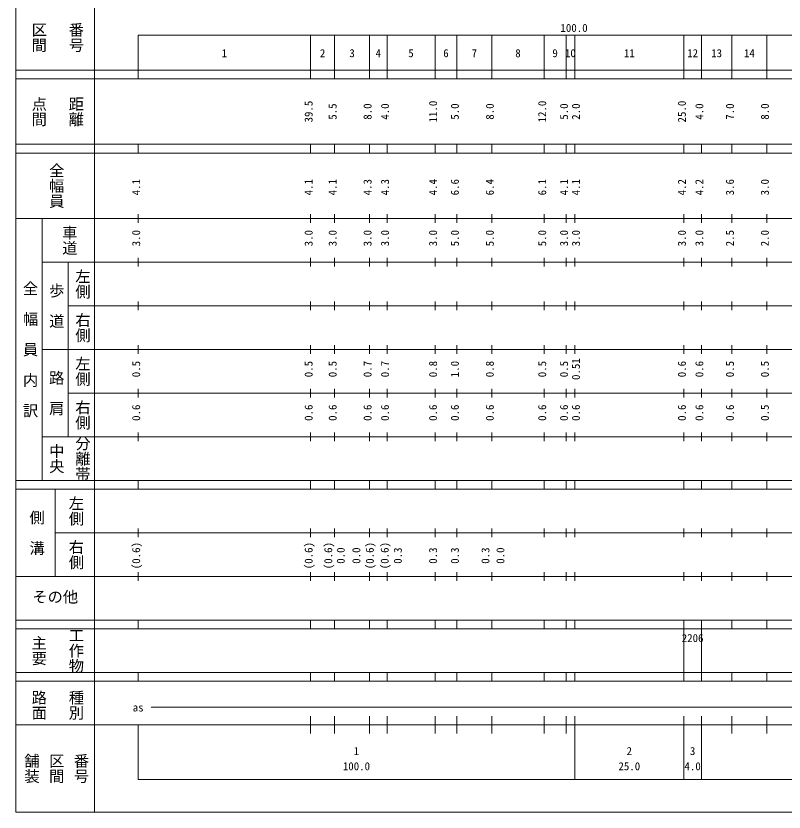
# Model space of a CAD drawing. Units: millimetres on the paper, enlarged 1000 times. Extents: x 40000 to 680000, y 20000 to 380000.
# Drawn here: x 40000 to 215944, y 20000 to 202409 of the extents above; entities that cross this region are included whole.
import ezdxf
from ezdxf.enums import TextEntityAlignment as Align

# ---------------------------------------------------------------- set-up
doc = ezdxf.new("R2010")
doc.units = ezdxf.units.MM
doc.header["$LTSCALE"] = 1000
doc.layers.add('M-TTL-BAND', color=7, linetype='Continuous', lineweight=13)
doc.layers.add('M-TTL-LINE', color=7, linetype='Continuous', lineweight=13)
doc.styles.add('@ＭＳ ゴシック', font='')
doc.styles.add('ＭＳ ゴシック', font='')
doc.styles.get('@ＭＳ ゴシック').set_extended_font_data('@MS Gothic')
doc.styles.get('ＭＳ ゴシック').set_extended_font_data('MS Gothic')

msp = doc.modelspace()

# ---------------------------------------------------------------- linework, layer by layer
at = {"layer": 'M-TTL-BAND'}
for p, q in [((58000, 370000), (58000, 20000)), ((68000, 198000), (579000, 198000)), ((68000, 198000), (68000, 188000)), ((107500, 188000), (107500, 198000)), ((113000, 188000), (113000, 198000)), ((121000, 188000), (121000, 198000)), ((125000, 188000), (125000, 198000)), ((136000, 188000), (136000, 198000)), ((141000, 188000), (141000, 198000)), ((149000, 188000), (149000, 198000)), ((161000, 188000), (161000, 198000)), ((166000, 188000), (166000, 198000)), ((168000, 188000), (168000, 198000)), ((193000, 188000), (193000, 198000)), ((197000, 188000), (197000, 198000)), ((204000, 188000), (204000, 198000)), ((212000, 188000), (212000, 198000)), ((40000, 190000), (579000, 190000)), ((40000, 188000), (579000, 188000)), ((40000, 173000), (579000, 173000)), ((68000, 171000), (68000, 173000)), ((107500, 171000), (107500, 173000)), ((113000, 171000), (113000, 173000)), ((121000, 171000), (121000, 173000)), ((125000, 171000), (125000, 173000)), ((136000, 171000), (136000, 173000)), ((141000, 171000), (141000, 173000)), ((149000, 171000), (149000, 173000)), ((161000, 171000), (161000, 173000)), ((166000, 171000), (166000, 173000)), ((168000, 171000), (168000, 173000)), ((193000, 171000), (193000, 173000)), ((197000, 171000), (197000, 173000)), ((204000, 171000), (204000, 173000)), ((212000, 171000), (212000, 173000)), ((40000, 171000), (579000, 171000)), ((68000, 155000), (68000, 157000)), ((107500, 155000), (107500, 157000)), ((113000, 155000), (113000, 157000)), ((121000, 155000), (121000, 157000)), ((125000, 155000), (125000, 157000)), ((136000, 155000), (136000, 157000)), ((141000, 155000), (141000, 157000)), ((149000, 155000), (149000, 157000)), ((161000, 155000), (161000, 157000)), ((166000, 155000), (166000, 157000)), ((168000, 155000), (168000, 157000)), ((193000, 155000), (193000, 157000)), ((197000, 155000), (197000, 157000)), ((204000, 155000), (204000, 157000)), ((212000, 155000), (212000, 157000)), ((40000, 156000), (579000, 156000)), ((46000, 96000), (46000, 156000)), ((46000, 146000), (579000, 146000)), ((52000, 146000), (52000, 106000)), ((68000, 145000), (68000, 147000)), ((107500, 145000), (107500, 147000)), ((113000, 145000), (113000, 147000)), ((121000, 145000), (121000, 147000)), ((125000, 145000), (125000, 147000)), ((136000, 145000), (136000, 147000)), ((141000, 145000), (141000, 147000)), ((149000, 145000), (149000, 147000)), ((161000, 145000), (161000, 147000)), ((166000, 145000), (166000, 147000)), ((168000, 145000), (168000, 147000)), ((193000, 145000), (193000, 147000)), ((197000, 145000), (197000, 147000)), ((204000, 145000), (204000, 147000)), ((212000, 145000), (212000, 147000)), ((68000, 135000), (68000, 137000)), ((107500, 135000), (107500, 137000)), ((113000, 135000), (113000, 137000)), ((121000, 135000), (121000, 137000)), ((125000, 135000), (125000, 137000)), ((136000, 135000), (136000, 137000)), ((141000, 135000), (141000, 137000)), ((149000, 135000), (149000, 137000)), ((161000, 135000), (161000, 137000)), ((166000, 135000), (166000, 137000)), ((168000, 135000), (168000, 137000)), ((193000, 135000), (193000, 137000)), ((197000, 135000), (197000, 137000)), ((204000, 135000), (204000, 137000)), ((212000, 135000), (212000, 137000)), ((52000, 136000), (579000, 136000)), ((46000, 126000), (579000, 126000)), ((68000, 125000), (68000, 127000)), ((107500, 125000), (107500, 127000)), ((113000, 125000), (113000, 127000)), ((121000, 125000), (121000, 127000)), ((125000, 125000), (125000, 127000)), ((136000, 125000), (136000, 127000)), ((141000, 125000), (141000, 127000)), ((149000, 125000), (149000, 127000)), ((161000, 125000), (161000, 127000)), ((166000, 125000), (166000, 127000)), ((168000, 125000), (168000, 127000)), ((193000, 125000), (193000, 127000)), ((197000, 125000), (197000, 127000)), ((204000, 125000), (204000, 127000)), ((212000, 125000), (212000, 127000)), ((68000, 115000), (68000, 117000)), ((107500, 115000), (107500, 117000)), ((113000, 115000), (113000, 117000)), ((121000, 115000), (121000, 117000)), ((125000, 115000), (125000, 117000)), ((136000, 115000), (136000, 117000)), ((141000, 115000), (141000, 117000)), ((149000, 115000), (149000, 117000)), ((161000, 115000), (161000, 117000)), ((166000, 115000), (166000, 117000)), ((168000, 115000), (168000, 117000)), ((193000, 115000), (193000, 117000)), ((197000, 115000), (197000, 117000)), ((204000, 115000), (204000, 117000)), ((212000, 115000), (212000, 117000)), ((52000, 116000), (579000, 116000)), ((46000, 106000), (579000, 106000)), ((68000, 105000), (68000, 107000)), ((107500, 105000), (107500, 107000)), ((113000, 105000), (113000, 107000)), ((121000, 105000), (121000, 107000)), ((125000, 105000), (125000, 107000)), ((136000, 105000), (136000, 107000)), ((141000, 105000), (141000, 107000)), ((149000, 105000), (149000, 107000)), ((161000, 105000), (161000, 107000)), ((166000, 105000), (166000, 107000)), ((168000, 105000), (168000, 107000)), ((193000, 105000), (193000, 107000)), ((197000, 105000), (197000, 107000)), ((204000, 105000), (204000, 107000)), ((212000, 105000), (212000, 107000)), ((40000, 96000), (579000, 96000)), ((68000, 94000), (68000, 96000)), ((107500, 94000), (107500, 96000)), ((113000, 94000), (113000, 96000)), ((121000, 94000), (121000, 96000)), ((125000, 94000), (125000, 96000)), ((136000, 94000), (136000, 96000)), ((141000, 94000), (141000, 96000)), ((149000, 94000), (149000, 96000)), ((161000, 94000), (161000, 96000)), ((166000, 94000), (166000, 96000)), ((168000, 94000), (168000, 96000)), ((193000, 94000), (193000, 96000)), ((197000, 94000), (197000, 96000)), ((204000, 94000), (204000, 96000)), ((212000, 94000), (212000, 96000)), ((40000, 94000), (579000, 94000)), ((49000, 94000), (49000, 74000)), ((49000, 84000), (579000, 84000)), ((68000, 83000), (68000, 85000)), ((107500, 83000), (107500, 85000)), ((113000, 83000), (113000, 85000)), ((121000, 83000), (121000, 85000)), ((125000, 83000), (125000, 85000)), ((136000, 83000), (136000, 85000)), ((141000, 83000), (141000, 85000)), ((149000, 83000), (149000, 85000)), ((161000, 83000), (161000, 85000)), ((166000, 83000), (166000, 85000)), ((168000, 83000), (168000, 85000)), ((193000, 83000), (193000, 85000)), ((197000, 83000), (197000, 85000)), ((204000, 83000), (204000, 85000)), ((212000, 83000), (212000, 85000)), ((68000, 73000), (68000, 75000)), ((107500, 73000), (107500, 75000)), ((113000, 73000), (113000, 75000)), ((121000, 73000), (121000, 75000)), ((125000, 73000), (125000, 75000)), ((136000, 73000), (136000, 75000)), ((141000, 73000), (141000, 75000)), ((149000, 73000), (149000, 75000)), ((161000, 73000), (161000, 75000)), ((166000, 73000), (166000, 75000)), ((168000, 73000), (168000, 75000)), ((193000, 73000), (193000, 75000)), ((197000, 73000), (197000, 75000)), ((204000, 73000), (204000, 75000)), ((212000, 73000), (212000, 75000)), ((40000, 74000), (579000, 74000)), ((40000, 64000), (579000, 64000)), ((68000, 62000), (68000, 64000)), ((107500, 62000), (107500, 64000)), ((113000, 62000), (113000, 64000)), ((121000, 62000), (121000, 64000)), ((125000, 62000), (125000, 64000)), ((136000, 62000), (136000, 64000)), ((141000, 62000), (141000, 64000)), ((149000, 62000), (149000, 64000)), ((161000, 62000), (161000, 64000)), ((166000, 62000), (166000, 64000)), ((168000, 62000), (168000, 64000)), ((193000, 62000), (193000, 64000)), ((197000, 62000), (197000, 64000)), ((204000, 62000), (204000, 64000)), ((212000, 62000), (212000, 64000)), ((40000, 62000), (579000, 62000)), ((193000, 52000), (193000, 62000)), ((197000, 52000), (197000, 62000)), ((40000, 52000), (579000, 52000)), ((68000, 50000), (68000, 52000)), ((107500, 50000), (107500, 52000)), ((113000, 50000), (113000, 52000)), ((121000, 50000), (121000, 52000)), ((125000, 50000), (125000, 52000)), ((136000, 50000), (136000, 52000)), ((141000, 50000), (141000, 52000)), ((149000, 50000), (149000, 52000)), ((161000, 50000), (161000, 52000)), ((166000, 50000), (166000, 52000)), ((168000, 50000), (168000, 52000)), ((193000, 50000), (193000, 52000)), ((197000, 50000), (197000, 52000)), ((204000, 50000), (204000, 52000)), ((212000, 50000), (212000, 52000)), ((40000, 50000), (579000, 50000)), ((71000, 44000), (565000, 44000)), ((107500, 38000), (107500, 42000)), ((113000, 38000), (113000, 42000)), ((121000, 38000), (121000, 42000)), ((125000, 38000), (125000, 42000)), ((136000, 38000), (136000, 42000)), ((141000, 38000), (141000, 42000)), ((149000, 38000), (149000, 42000)), ((161000, 38000), (161000, 42000)), ((166000, 38000), (166000, 42000)), ((168000, 27500), (168000, 42000)), ((193000, 27500), (193000, 42000)), ((197000, 27500), (197000, 42000)), ((204000, 38000), (204000, 42000)), ((212000, 38000), (212000, 42000)), ((40000, 40000), (579000, 40000)), ((68000, 40000), (68000, 27500)), ((68000, 27500), (579000, 27500))]:
    msp.add_line(p, q, dxfattribs=at)
at = {"layer": 'M-TTL-LINE'}
for p, q in [((40000, 380000), (40000, 20000)), ((40000, 20000), (680000, 20000))]:
    msp.add_line(p, q, dxfattribs=at)

# ---------------------------------------------------------------- texts
at = {"layer": 'M-TTL-BAND'}
for s, height, rotation, style, p in [('番号', 2566, 270, '@ＭＳ ゴシック', (51750, 201000)), ('区間', 2566, 270, '@ＭＳ ゴシック', (43250, 201000)), ('点間', 2566, 270, '@ＭＳ ゴシック', (43250, 184000)), ('距離', 2566, 270, '@ＭＳ ゴシック', (51750, 184000)), ('39.5', 1833, 90, 'ＭＳ ゴシック', (108500, 178000)), ('11.0', 1833, 90, 'ＭＳ ゴシック', (137000, 178000)), ('12.0', 1833, 90, 'ＭＳ ゴシック', (162000, 178000)), ('25.0', 1833, 90, 'ＭＳ ゴシック', (194000, 178000)), ('5.5', 1833, 90, 'ＭＳ ゴシック', (114000, 178625)), ('8.0', 1833, 90, 'ＭＳ ゴシック', (122000, 178625)), ('4.0', 1833, 90, 'ＭＳ ゴシック', (126000, 178625)), ('5.0', 1833, 90, 'ＭＳ ゴシック', (142000, 178625)), ('8.0', 1833, 90, 'ＭＳ ゴシック', (150000, 178625)), ('5.0', 1833, 90, 'ＭＳ ゴシック', (167000, 178625)), ('2.0', 1833, 90, 'ＭＳ ゴシック', (169726, 178625)), ('4.0', 1833, 90, 'ＭＳ ゴシック', (198000, 178625)), ('7.0', 1833, 90, 'ＭＳ ゴシック', (205000, 178625)), ('8.0', 1833, 90, 'ＭＳ ゴシック', (213000, 178625)), ('全幅員', 2566, 270, '@ＭＳ ゴシック', (47250, 168750)), ('4.1', 1833, 90, 'ＭＳ ゴシック', (69000, 161299)), ('4.1', 1833, 90, 'ＭＳ ゴシック', (108500, 161299)), ('4.1', 1833, 90, 'ＭＳ ゴシック', (114000, 161299)), ('4.3', 1833, 90, 'ＭＳ ゴシック', (122000, 161299)), ('4.3', 1833, 90, 'ＭＳ ゴシック', (126000, 161299)), ('4.4', 1833, 90, 'ＭＳ ゴシック', (137000, 161299)), ('6.6', 1833, 90, 'ＭＳ ゴシック', (142000, 161299)), ('6.4', 1833, 90, 'ＭＳ ゴシック', (150000, 161299)), ('6.1', 1833, 90, 'ＭＳ ゴシック', (162000, 161299)), ('4.1', 1833, 90, 'ＭＳ ゴシック', (167000, 161299)), ('4.1', 1833, 90, 'ＭＳ ゴシック', (169726, 161299)), ('4.2', 1833, 90, 'ＭＳ ゴシック', (194000, 161299)), ('4.2', 1833, 90, 'ＭＳ ゴシック', (198000, 161299)), ('3.6', 1833, 90, 'ＭＳ ゴシック', (205000, 161299)), ('3.0', 1833, 90, 'ＭＳ ゴシック', (213000, 161299)), ('車道', 2566, 270, '@ＭＳ ゴシック', (50250, 154500)), ('3.0', 1833, 90, 'ＭＳ ゴシック', (69000, 149625)), ('3.0', 1833, 90, 'ＭＳ ゴシック', (108500, 149625)), ('3.0', 1833, 90, 'ＭＳ ゴシック', (114000, 149625)), ('3.0', 1833, 90, 'ＭＳ ゴシック', (122000, 149625)), ('3.0', 1833, 90, 'ＭＳ ゴシック', (126000, 149625)), ('3.0', 1833, 90, 'ＭＳ ゴシック', (137000, 149625)), ('5.0', 1833, 90, 'ＭＳ ゴシック', (142000, 149625)), ('5.0', 1833, 90, 'ＭＳ ゴシック', (150000, 149625)), ('5.0', 1833, 90, 'ＭＳ ゴシック', (162000, 149625)), ('3.0', 1833, 90, 'ＭＳ ゴシック', (167000, 149625)), ('3.0', 1833, 90, 'ＭＳ ゴシック', (169726, 149625)), ('3.0', 1833, 90, 'ＭＳ ゴシック', (194000, 149625)), ('3.0', 1833, 90, 'ＭＳ ゴシック', (198000, 149625)), ('2.0', 1833, 90, 'ＭＳ ゴシック', (213000, 149625)), ('2.5', 1833, 90, 'ＭＳ ゴシック', (205000, 149625)), ('左側', 2566, 270, '@ＭＳ ゴシック', (53250, 144500)), ('全\u3000幅\u3000員\u3000内\u3000訳', 2566, 270, '@ＭＳ ゴシック', (41250, 141750)), ('歩\u3000道', 2566, 270, '@ＭＳ ゴシック', (47250, 141250)), ('右側', 2566, 270, '@ＭＳ ゴシック', (53250, 134500)), ('左側', 2566, 270, '@ＭＳ ゴシック', (53250, 124500)), ('0.5', 1833, 90, 'ＭＳ ゴシック', (69000, 119625)), ('0.5', 1833, 90, 'ＭＳ ゴシック', (108500, 119625)), ('0.5', 1833, 90, 'ＭＳ ゴシック', (114000, 119625)), ('0.7', 1833, 90, 'ＭＳ ゴシック', (122000, 119625)), ('0.7', 1833, 90, 'ＭＳ ゴシック', (126000, 119625)), ('0.8', 1833, 90, 'ＭＳ ゴシック', (137000, 119625)), ('1.0', 1833, 90, 'ＭＳ ゴシック', (142000, 119625)), ('0.8', 1833, 90, 'ＭＳ ゴシック', (150000, 119625)), ('0.5', 1833, 90, 'ＭＳ ゴシック', (162000, 119625)), ('0.5', 1833, 90, 'ＭＳ ゴシック', (167000, 119625)), ('0.51', 1833, 90, 'ＭＳ ゴシック', (169726, 119000)), ('0.6', 1833, 90, 'ＭＳ ゴシック', (194000, 119625)), ('0.6', 1833, 90, 'ＭＳ ゴシック', (198000, 119625)), ('0.5', 1833, 90, 'ＭＳ ゴシック', (205000, 119625)), ('0.5', 1833, 90, 'ＭＳ ゴシック', (213000, 119625)), ('路\u3000肩', 2566, 270, '@ＭＳ ゴシック', (47250, 121250)), ('右側', 2566, 270, '@ＭＳ ゴシック', (53250, 114500)), ('0.6', 1833, 90, 'ＭＳ ゴシック', (69000, 109625)), ('0.6', 1833, 90, 'ＭＳ ゴシック', (108500, 109625)), ('0.6', 1833, 90, 'ＭＳ ゴシック', (114000, 109625)), ('0.6', 1833, 90, 'ＭＳ ゴシック', (122000, 109625)), ('0.6', 1833, 90, 'ＭＳ ゴシック', (126000, 109625)), ('0.6', 1833, 90, 'ＭＳ ゴシック', (137000, 109625)), ('0.6', 1833, 90, 'ＭＳ ゴシック', (142000, 109625)), ('0.6', 1833, 90, 'ＭＳ ゴシック', (150000, 109625)), ('0.6', 1833, 90, 'ＭＳ ゴシック', (162000, 109625)), ('0.6', 1833, 90, 'ＭＳ ゴシック', (167000, 109625)), ('0.6', 1833, 90, 'ＭＳ ゴシック', (169726, 109625)), ('0.6', 1833, 90, 'ＭＳ ゴシック', (194000, 109625)), ('0.6', 1833, 90, 'ＭＳ ゴシック', (198000, 109625)), ('0.6', 1833, 90, 'ＭＳ ゴシック', (205000, 109625)), ('0.5', 1833, 90, 'ＭＳ ゴシック', (213000, 109625)), ('分離帯', 2566, 270, '@ＭＳ ゴシック', (53250, 106250)), ('中央', 2566, 270, '@ＭＳ ゴシック', (47250, 104500)), ('左側', 2566, 270, '@ＭＳ ゴシック', (51750, 92500)), ('側\u3000溝', 2566, 270, '@ＭＳ ゴシック', (42750, 89250)), ('右側', 2566, 270, '@ＭＳ ゴシック', (51750, 82500)), ('(0.6)', 1833, 90, 'ＭＳ ゴシック', (69000, 75639)), ('(0.6)', 1833, 90, 'ＭＳ ゴシック', (108500, 75639)), ('(0.6)', 1833, 90, 'ＭＳ ゴシック', (113000, 75639)), ('0.0', 1833, 90, 'ＭＳ ゴシック', (115854, 76889)), ('0.0', 1833, 90, 'ＭＳ ゴシック', (119430, 76889)), ('(0.6)', 1833, 90, 'ＭＳ ゴシック', (122514, 75639)), ('(0.6)', 1833, 90, 'ＭＳ ゴシック', (125923, 75639)), ('0.3', 1833, 90, 'ＭＳ ゴシック', (128935, 76889)), ('0.3', 1833, 90, 'ＭＳ ゴシック', (137000, 76889)), ('0.3', 1833, 90, 'ＭＳ ゴシック', (142000, 76889)), ('0.3', 1833, 90, 'ＭＳ ゴシック', (149000, 76889)), ('0.0', 1833, 90, 'ＭＳ ゴシック', (152427, 76889)), ('主要', 2566, 270, '@ＭＳ ゴシック', (43250, 60500)), ('工作物', 2566, 270, '@ＭＳ ゴシック', (51750, 62250)), ('路面', 2566, 270, '@ＭＳ ゴシック', (43250, 48000)), ('種別', 2566, 270, '@ＭＳ ゴシック', (51750, 48000)), ('舗装', 2566, 270, '@ＭＳ ゴシック', (41583, 33500)), ('区間', 2566, 270, '@ＭＳ ゴシック', (47250, 33500)), ('番号', 2566, 270, '@ＭＳ ゴシック', (52917, 33500))]:
    msp.add_text(s, height=height, rotation=rotation, dxfattribs=dict(at, style=style)).set_placement(p, align=Align.BOTTOM_LEFT)
at = {"layer": 'M-TTL-BAND', "style": 'ＭＳ ゴシック'}
for s, height, p in [('100.0', 1833, (164719, 198195)), ('1', 1833, (87125, 192405)), ('2', 1833, (109625, 192405)), ('3', 1833, (116375, 192405)), ('4', 1833, (122375, 192405)), ('5', 1833, (129875, 192405)), ('6', 1833, (137875, 192405)), ('7', 1833, (144375, 192405)), ('8', 1833, (154375, 192405)), ('9', 1833, (162875, 192405)), ('10', 1833, (165750, 192405)), ('11', 1833, (179250, 192405)), ('12', 1833, (193750, 192405)), ('13', 1833, (199250, 192405)), ('14', 1833, (206750, 192405)), ('その他', 2566, (43750, 67250)), ('2206', 1833, (192500, 58405)), ('as', 1833, (66750, 42500)), ('1', 1833, (117375, 32523)), ('2', 1833, (179875, 32523)), ('3', 1833, (194375, 32523)), ('100.0', 1833, (114875, 29033)), ('25.0', 1833, (178000, 29033)), ('4.0', 1833, (193125, 29033))]:
    msp.add_text(s, height=height, dxfattribs=at).set_placement(p, align=Align.BOTTOM_LEFT)

doc.saveas('drawing.dxf')
